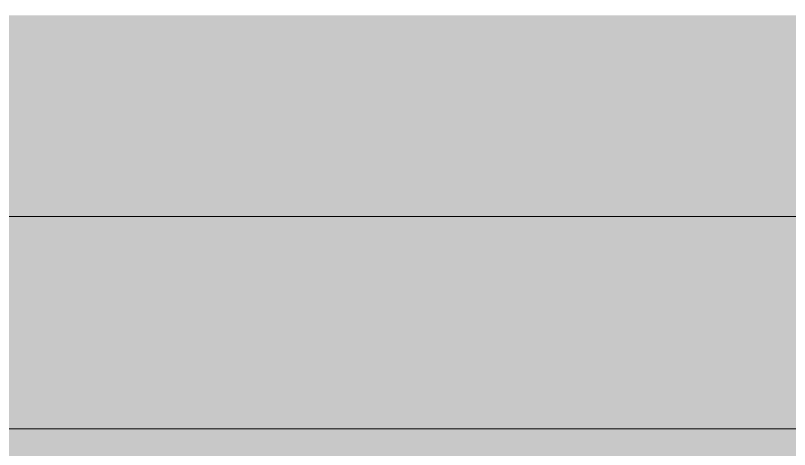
# Model space of a CAD drawing. Header units: inches. Extents: x 20426 to 92531, y -195 to 750.
# Drawn here: x 25319.5 to 25391.8, y 151.5 to 192 of the extents above; entities that cross this region are included whole.
import ezdxf

# ---------------------------------------------------------------- set-up
doc = ezdxf.new("R2010")
doc.units = ezdxf.units.IN
doc.header["$MEASUREMENT"] = 0
doc.layers.add('A-ROOF', color=132, linetype='Continuous', lineweight=13)
doc.layers.add('L-SITE-WALL', color=31, linetype='Continuous', lineweight=13)

msp = doc.modelspace()

# ---------------------------------------------------------------- hatches: boundary and pattern name
at = {"layer": 'A-ROOF', "lineweight": 5}
for points in [[(28221.714, 152.397), (28221.714, 155.35), (28216.089, 155.35), (28216.089, 156.503), (28215.714, 156.503), (28215.714, 155.897), (28215.516, 155.861), (28214.159, 155.816), (28211.912, 155.861), (28211.714, 155.897), (28211.714, 156.503), (27926.214, 156.503), (27926.214, 155.897), (27926.016, 155.861), (27924.659, 155.816), (27922.412, 155.861), (27922.214, 155.897), (27922.214, 156.503), (27636.714, 156.503), (27636.714, 155.897), (27636.516, 155.861), (27635.159, 155.816), (27632.912, 155.861), (27632.714, 155.897), (27632.714, 156.503), (27616.089, 156.503), (27616.089, 173.215), (24753.339, 173.215), (24753.339, 155.33), (24736.714, 155.33), (24736.714, 153.397), (25892.527, 153.397), (25892.527, 152.397), (26189.714, 152.397), (26189.714, 153.397), (27921.214, 153.397), (27921.214, 152.397), (28220.769, 152.397)], [(25317.898, 150.52), (25892.527, 150.52), (25892.527, 153.397), (24736.714, 153.397), (24736.714, 150.52), (25300.619, 150.52)]]:
    msp.add_hatch(color=256, dxfattribs=at).paths.add_polyline_path(points, flags=0)
at = {"layer": 'L-SITE-WALL', "lineweight": 5}
h = msp.add_hatch(color=256, dxfattribs=at)
h.paths.add_polyline_path([(27560.214, 2.244), (27560.214, 45.518), (27546.714, 45.518), (27546.714, 2.244)], flags=0)
h.paths.add_polyline_path([(27350.214, 2.244), (27363.714, 2.244), (27363.714, 45.518), (27350.214, 45.518), (27350.214, 20.133)], flags=0)
h.paths.add_polyline_path([(27363.714, 48.555), (27363.714, 93.768), (27350.214, 93.768), (27350.214, 48.555), (27356.819, 48.555)], flags=0)
h.paths.add_polyline_path([(27546.714, 48.555), (27560.214, 48.555), (27560.214, 93.768), (27546.714, 93.768), (27546.714, 65.265)], flags=0)
h.paths.add_polyline_path([(27526.178, 96.805), (27560.214, 96.805), (27560.214, 106.536), (27526.178, 106.536), (27526.178, 106.444)], flags=0)
h.paths.add_polyline_path([(25473.409, 96.805), (25521.967, 96.805), (25521.967, 115.375), (25321.714, 115.322), (25321.714, 96.805), (25438.851, 96.805)], flags=0)
h.paths.add_polyline_path([(25266.061, 96.805), (25315.714, 96.805), (25315.714, 115.359), (25032.214, 115.322), (25032.214, 96.805), (25231.503, 96.805)], flags=0)
h.paths.add_polyline_path([(27590.714, 96.805), (27612.467, 96.805), (27612.467, 106.536), (27590.714, 106.536)], flags=0)
h.paths.add_polyline_path([(24753.339, 96.805), (24753.589, 96.805), (24753.589, 110.823), (24753.339, 110.823), (24753.339, 97)], flags=0)
h.paths.add_polyline_path([(25024.155, 96.805), (25026.214, 96.805), (25026.214, 115.338), (24831.586, 115.322), (24831.586, 96.805), (24989.597, 96.805)], flags=0)
h.paths.add_polyline_path([(25558.839, 96.805), (25560.089, 96.805), (25560.089, 115.375), (25558.839, 115.322), (25558.839, 97)], flags=0)
h.paths.add_polyline_path([(27384.251, 96.805), (27384.251, 106.536), (27350.214, 106.536), (27350.214, 96.805), (27374.098, 96.805)], flags=0)
h.paths.add_polyline_path([(26042.339, 96.805), (26042.589, 96.805), (26042.589, 115.375), (26042.339, 115.322), (26042.339, 97)], flags=0)
h.paths.add_polyline_path([(27616.089, 96.805), (27616.214, 96.805), (27616.214, 106.536), (27616.089, 106.536)], flags=0)
h.paths.add_polyline_path([(27319.714, 96.805), (27319.714, 106.536), (27300.711, 106.536), (27300.711, 96.805), (27304.982, 96.805)], flags=0)
h.paths.add_polyline_path([(27297.089, 96.805), (27297.089, 106.536), (27296.839, 106.536), (27296.839, 96.805)], flags=0)
h.paths.add_polyline_path([(26044.589, 98), (26076.902, 98), (26076.902, 115.375), (26044.589, 115.322), (26044.589, 113.896)], flags=0)
h.paths.add_polyline_path([(24791.777, 98), (24825.964, 98), (24825.964, 115.322), (24815.963, 115.375), (24813.912, 113.552), (24811.869, 112.288), (24809.355, 111.336), (24808.1, 111.044), (24807.838, 111.015), (24805.404, 110.823), (24791.777, 110.823), (24791.777, 104.52)], flags=0)
h.paths.add_polyline_path([(24789.777, 98), (24789.777, 110.823), (24755.589, 110.823), (24755.589, 98), (24782.249, 98)], flags=0)
h.paths.add_polyline_path([(25556.839, 98), (25556.839, 115.375), (25526.589, 115.322), (25526.589, 98), (25542.525, 98)], flags=0)
h.paths.add_polyline_path([(25680.757, 173.215), (27616.089, 173.215), (27616.089, 192), (24753.339, 192), (24753.339, 173.215), (25542.525, 173.215)], flags=0)

# ---------------------------------------------------------------- linework, layer by layer
at = {"layer": 'A-ROOF'}
for p, q in [((24753.339, 173.215), (27616.089, 173.215)), ((24736.714, 153.397), (25892.527, 153.397))]:
    msp.add_line(p, q, dxfattribs=at)

doc.saveas('drawing.dxf')
